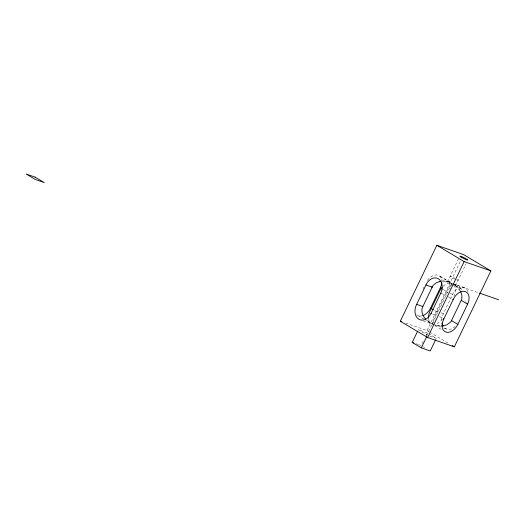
<?xml version="1.0" encoding="UTF-8"?>
<svg xmlns="http://www.w3.org/2000/svg" width="525" height="525" viewBox="0 0 525 525"><rect width="100%" height="100%" fill="white"/><g stroke="black" fill="none" stroke-linecap="round" stroke-linejoin="round"><path stroke-width="0.39" stroke-dasharray="2.62 1.97" d="M450.253 287.976L449.951 288.73M433.066 323.288L432.521 323.951A22.03 1.299 -64.6 0 1 432.423 322.724L435.927 314.016A8.138 0.479 -64.6 0 1 436.912 311.916L446.657 291.664A8.138 0.479 -64.6 0 1 447.654 289.649L450.188 284.99A18.342 1.083 -64.6 0 1 451.428 283.323M436.912 311.916L434.523 310.492M423.065 289.085L424.102 286.939M447.497 281.781L458.437 259.068M405.654 323.092L427.035 330.54L460.747 260.498M423.17 341.303L421.142 345.522L418.911 344.748M425.873 335.678L427.232 332.87L428.63 333.703M426.549 335.652L451.69 283.408L478.695 292.812M455.562 285.692L466.134 263.714M441.676 320.073A11.294 8.407 -70.8 0 1 443.376 313.642L452.688 294.295A11.294 8.407 -70.8 0 1 460.799 287.241A11.294 8.407 -70.8 0 1 468.234 292.071M437.122 311.496L438.303 311.876M434.917 320.184L435.12 319.804M433.781 322.173L433.355 322.855M447.451 281.899L442.542 281.315A18.047 17.922 -4.8 0 1 447.438 281.951M453.016 283.73L464.146 287.615M441.892 279.858L447.858 281.938M446.447 292.123L448.009 292.661M450.345 293.482L452.688 294.295M441.518 293.495L446.578 295.26M465.124 301.717L465.511 301.855M466.686 302.262L467.073 302.393M441.033 312.828L443.376 313.642M432.548 314.016L437.227 315.643M456.94 322.507L457.327 322.645M440.908 327.068L434.91 324.982L440.731 325.992L437.056 325.553A22.122 21.971 -4.8 0 1 432.2 323.899L431.917 323.767A22.142 21.984 -4.8 0 1 428.072 321.372L426.917 320.401L430.572 323.052L425.841 320.23M443.907 328.118L446.9 329.162M423.189 320.9L432.246 324.05M427.232 332.87L418.32 329.766L427.422 335.193M429.653 335.974L436.334 338.297L429.332 334.123M415.944 343.711L418.169 344.492M455.247 285.416L462.991 290.036M450.05 282.312L439.202 275.842L449.722 282.115M455.392 285.502L463.03 290.062M443.08 289.531L446.657 291.664M448.35 296.796L452.333 299.171M439.438 316.378L442.227 318.045M417.723 315.387L425.165 319.823M434.936 325.658L441.669 329.674M427.035 330.54L429.135 331.793M429.837 332.207L449.439 343.908M423.242 346.776L424.64 347.616M448.862 282.424L451.533 284.333M455.536 285.731L460.044 290.568M447.549 281.964A4.423 1.306 30.2 0 1 449.052 282.102M447.799 282.142A4.423 0.847 40.8 0 1 447.812 281.518M455.516 285.764A18.336 18.211 -4.8 0 1 460.169 290.666M453.18 284.911A4.403 0.433 20.9 0 1 454.197 285.377M455.195 284.36A4.403 1.687 9.5 0 1 455.405 285.692M455.254 326.366A11.294 8.407 -70.8 0 1 443.52 326.681M421.929 315.879A11.294 7.462 -59.2 0 1 416.824 314.731M427.481 280.448A11.294 7.462 -59.2 0 1 436.341 274.962A11.294 7.462 -59.2 0 1 441.755 280.77M448.383 281.151A4.403 1.542 43.8 0 1 451.618 282.936M451.421 283.802A4.423 0.761 14.1 0 1 453.416 284.386M451.756 283.946A4.423 0.709 8.9 0 1 453.383 284.274M455.739 285.206A4.423 0.709 8.9 0 1 455.752 285.285M451.52 284.366A18.342 1.083 -64.6 0 1 450.424 287.562M456.743 279.208A4.482 0.453 25.7 0 1 456.809 279.996M454.742 279.136A4.482 0.453 25.7 0 1 450.083 276.412A4.482 0.453 25.7 0 1 454.945 278.243M454.138 285.246A11.294 7.462 -59.2 0 1 453.948 296.015M443.166 286.237A11.294 7.462 -59.2 0 1 452.038 283.539M442.509 319.056A11.294 7.462 -59.2 0 1 435.461 324.05M433.105 324.135A11.294 7.462 -59.2 0 1 428.538 318.885"/><path stroke-width="0.79" d="M422.789 315.63A11.294 7.462 -59.2 0 0 430.546 308.116L440.291 287.864A11.294 7.462 -59.2 0 0 441.788 282.214M430.992 313.471L440.738 293.219A11.294 8.407 -70.8 0 0 438.165 278.657A11.294 8.407 -70.8 0 0 425.959 284.983L416.647 304.329A11.294 8.407 -70.8 0 0 418.674 319.147A11.294 8.407 -70.8 0 0 430.992 313.471L431.379 313.609M457.852 324.411L467.598 304.159A11.294 7.462 -59.2 0 0 465.183 291.5A11.294 7.462 -59.2 0 0 453.127 299.65L443.822 318.997A11.294 7.462 -59.2 0 0 445.692 331.997A11.294 7.462 -59.2 0 0 457.852 324.411L451.48 320.611L461.226 300.359A8.118 8.065 -4.8 0 0 461.836 298.6L461.862 295.011L460.668 291.598M400.312 321.228L436.859 245.293L463.582 254.599L490.888 270.893L454.342 346.835L427.619 337.523L400.312 321.228L401.835 321.759M435.658 339.708L430.244 350.956L421.332 347.852L412.23 342.418L417.644 331.17M421.332 347.852L426.746 336.604M427.619 337.523L464.166 261.588L490.888 270.893M439.615 281.623L436.223 282.831L433.453 285.062A8.065 8.013 -4.8 0 0 432.2 287.155L422.887 306.508A8.065 8.013 -4.8 0 0 422.034 308.792C421.26 312.683 423.209 316.575 425.834 319.344M441.473 325.992L446.591 324.982L450.483 322.186A8.118 8.065 -4.8 0 0 451.48 320.611L451.874 320.742M479.463 293.081L498.75 299.801M425.959 284.983L432.2 287.155L431.799 286.919M440.738 293.219L441.125 293.357M461.619 300.497L461.226 300.359L467.598 304.159M416.647 304.329L422.887 306.508L422.487 306.265M412.23 342.418L413.713 342.937M436.859 245.293L464.166 261.588M440.291 287.864L442.28 289.052M452.734 299.414L453.127 299.65M430.546 308.116L433.335 309.776M443.422 318.76L443.822 318.997M452.242 345.581L454.342 346.835M439.609 281.571A18.047 17.922 -4.8 0 1 441.066 281.38M443.258 326.301A11.294 8.407 -70.8 0 1 441.965 323.17M442.076 287.385A11.294 7.462 -59.2 0 0 439.477 291.5L430.165 310.846A11.294 7.462 -59.2 0 0 428.466 318.209M35.162 177.148L26.25 174.044L35.352 179.478L44.264 182.582L35.162 177.148M461.534 257.394A4.482 0.453 25.7 0 0 467.9 260.052A4.482 0.453 25.7 0 0 462.184 256.837A4.482 0.453 25.7 0 0 461.534 257.394"/></g></svg>
